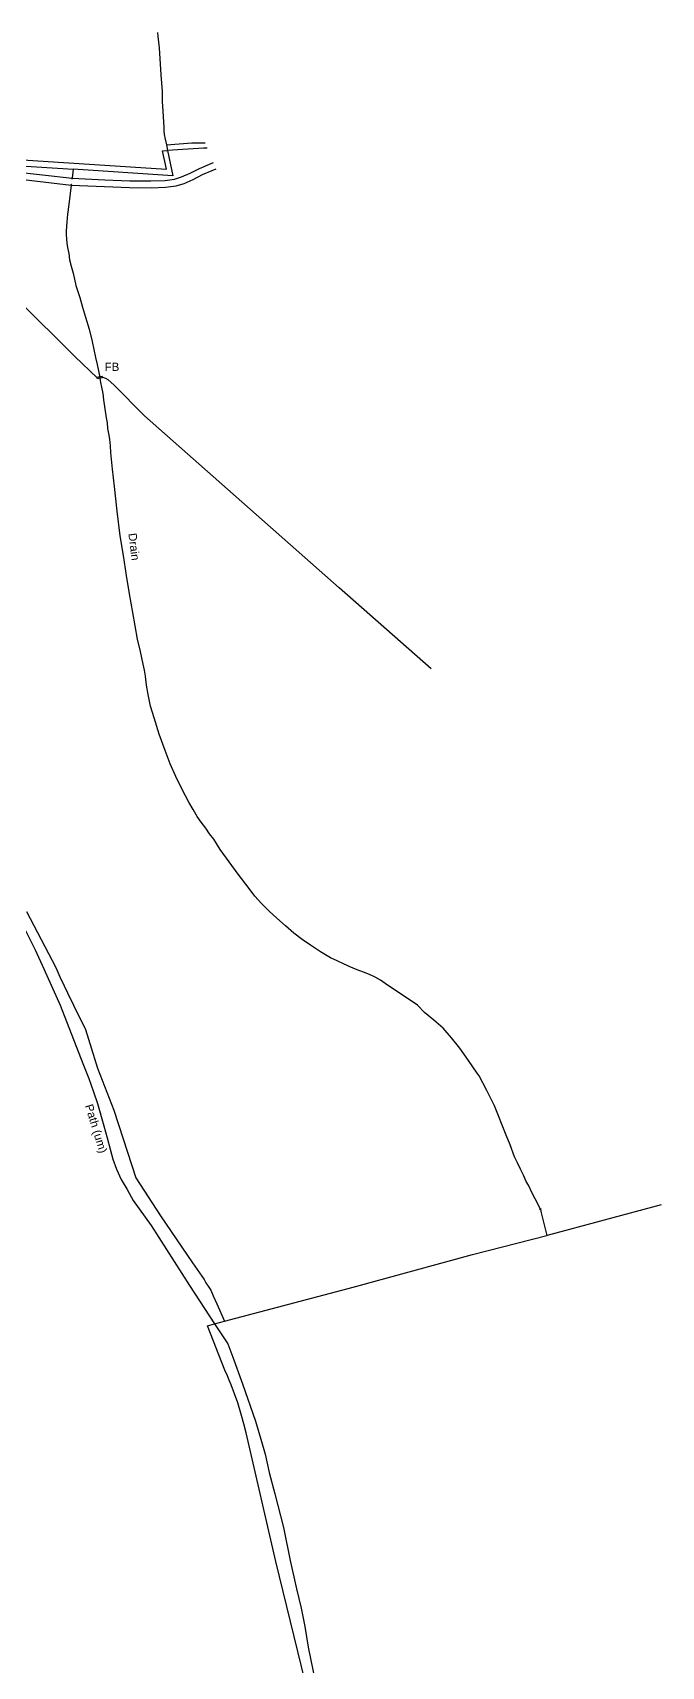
# Model space of a CAD drawing. Header units: millimetres. Extents: x 111502 to 977541, y 8702 to 1044108.
# Drawn here: x 976277 to 976506, y 477218 to 477813 of the extents above; entities that cross this region are included whole.
import ezdxf

# ---------------------------------------------------------------- set-up
doc = ezdxf.new("R2010")
doc.units = ezdxf.units.MM
doc.header["$LTSCALE"] = 0.25
doc.layers.add('X HVSS Site Background', color=8, linetype='Continuous')
doc.styles.add('OS Master Map$1$Standard', font='txt')

# ---------------------------------------------------------------- blocks, each defined once
blk = doc.blocks.new('OS Master Map$1$OSS17')
at = {"color": 8, "true_color": 0x707070, "const_width": 0.375, "flags": 128}
blk.add_lwpolyline([(0.188, 0), (0.181, 0.049), (0.162, 0.094), (0.133, 0.133), (0.094, 0.162), (0.049, 0.181), (0, 0.188), (-0.049, 0.181), (-0.094, 0.162), (-0.133, 0.133), (-0.162, 0.094), (-0.181, 0.049), (-0.188, 0), (-0.181, -0.049), (-0.162, -0.094), (-0.133, -0.133), (-0.094, -0.162), (-0.049, -0.181), (0, -0.188), (0.049, -0.181), (0.094, -0.162), (0.133, -0.133), (0.162, -0.094), (0.181, -0.049), (0.188, 0), (0.181, 0.049)], dxfattribs=at)
blk = doc.blocks.new('OS Master Map$1$OSS5')
at = {"color": 8, "true_color": 0x707070, "const_width": 0.174, "flags": 128}
blk.add_lwpolyline([(-0.5, 0), (0.5, 0)], dxfattribs=at)
blk = doc.blocks.new('OS MAP')
at = {"layer": 'X HVSS Site Background', "flags": 128}
for points in [[(490104.2, 242354.15), (490104.3, 242352.7), (490104.3, 242352.7), (490104.7, 242348.6), (490104.7, 242348.6), (490105.4, 242338.8), (490105.4, 242338.8), (490105.6, 242335.7), (490105.6, 242335.7), (490105.8, 242332.7), (490105.8, 242332.7), (490105.9, 242329.1), (490105.9, 242329.1), (490106.1, 242325.6), (490106.1, 242325.6), (490106.5, 242319.6), (490106.5, 242319.6), (490106.5, 242318.4), (490106.5, 242318.4), (490106.6, 242317.1), (490106.6, 242317.1), (490106.98, 242315.31), (490106.98, 242315.31), (490107.41, 242313.25)], [(490019.31, 242310.12), (490107.37, 242304.43), (490107.37, 242304.43), (490106.03, 242311.13), (490106.03, 242311.13), (490107.57, 242311.2), (490107.57, 242311.2), (490107.84, 242311.21)], [(490016.01, 242308.12), (490073.41, 242304.42)], [(490107.84, 242311.21), (490109.79, 242302.01), (490109.79, 242302.01), (490073.41, 242304.42)], [(490107.41, 242313.25), (490116.61, 242314.02), (490116.61, 242314.02), (490120.51, 242314.02), (490120.51, 242314.02), (490121.45, 242314)], [(490107.41, 242313.25), (490107.84, 242311.21)], [(490122.28, 242312.08), (490120.91, 242312.12), (490120.91, 242312.12), (490107.84, 242311.21)], [(490001.85, 242306.46), (490004.84, 242305.78), (490004.84, 242305.78), (490007.99, 242305.5), (490007.99, 242305.5), (490035.65, 242304.57), (490035.65, 242304.57), (490051.42, 242303.61), (490051.42, 242303.61), (490073.03, 242301.14)], [(490073.03, 242301.14), (490085.01, 242300.59), (490085.01, 242300.59), (490094.02, 242300.21), (490094.02, 242300.21), (490101.77, 242300.19), (490101.77, 242300.19), (490106.91, 242300.31), (490106.91, 242300.31), (490110.38, 242300.77), (490110.38, 242300.77), (490112.92, 242301.6), (490112.92, 242301.6), (490116.05, 242302.98), (490116.05, 242302.98), (490119.46, 242304.72), (490119.46, 242304.72), (490123.12, 242306.28), (490123.12, 242306.28), (490124.54, 242306.81)], [(490008.03, 242302.42), (490008.65, 242302.48), (490008.65, 242302.48), (490010.03, 242302.48), (490010.03, 242302.48), (490013.17, 242302.47), (490013.17, 242302.47), (490035.56, 242302.07), (490035.56, 242302.07), (490051.2, 242301.12), (490051.2, 242301.12), (490072.73, 242298.65)], [(490008.03, 242302.42), (490015.7, 242295.73), (490015.7, 242295.73), (490031.71, 242280.15), (490031.71, 242280.15), (490053.41, 242256.68), (490053.41, 242256.68), (490074.05, 242236.2), (490074.05, 242236.2), (490082.21, 242228.42)], [(490072.73, 242298.65), (490084.9, 242298.1), (490084.9, 242298.1), (490093.97, 242297.71), (490093.97, 242297.71), (490101.8, 242297.69), (490101.8, 242297.69), (490107.1, 242297.82), (490107.1, 242297.82), (490110.93, 242298.32), (490110.93, 242298.32), (490113.82, 242299.26), (490113.82, 242299.26), (490117.12, 242300.72), (490117.12, 242300.72), (490120.52, 242302.45), (490120.52, 242302.45), (490124.04, 242303.95), (490124.04, 242303.95), (490125.53, 242304.5)], [(490073.41, 242304.42), (490073.03, 242301.14)], [(490072.73, 242298.65), (490071.91, 242291.62), (490071.91, 242291.62), (490071.31, 242288.02), (490071.31, 242288.02), (490071.21, 242286.62), (490071.21, 242286.62), (490071.11, 242285.12), (490071.11, 242285.12), (490071.01, 242283.52), (490071.01, 242283.52), (490070.91, 242282.02), (490070.91, 242282.02), (490070.91, 242280.52), (490070.91, 242280.52), (490071.01, 242279.12), (490071.01, 242279.12), (490071.11, 242277.52), (490071.11, 242277.52), (490071.41, 242275.92), (490071.41, 242275.92), (490071.81, 242273.72), (490071.81, 242273.72), (490072.11, 242271.42), (490072.11, 242271.42), (490072.71, 242269.12), (490072.71, 242269.12), (490073.41, 242266.62), (490073.41, 242266.62), (490073.91, 242264.42), (490073.91, 242264.42), (490074.41, 242262.12), (490074.41, 242262.12), (490075.81, 242257.72), (490075.81, 242257.72), (490076.81, 242254.12), (490076.81, 242254.12), (490077.91, 242250.52), (490077.91, 242250.52), (490079.21, 242246.12), (490079.21, 242246.12), (490080.31, 242241.72), (490080.31, 242241.72), (490081.01, 242238.82), (490081.01, 242238.82), (490081.61, 242235.82), (490081.61, 242235.82), (490082.21, 242233.32), (490082.21, 242233.32), (490082.71, 242231.02), (490082.71, 242231.02), (490082.91, 242229.72), (490082.91, 242229.72), (490083.09, 242228.9)], [(490082.16, 242228.74), (490083.09, 242228.9)], [(490082.21, 242228.42), (490082.16, 242228.74)], [(490082.27, 242228.1), (490082.21, 242228.42)], [(490083.23, 242228.27), (490082.65, 242228.17), (490082.65, 242228.17), (490082.27, 242228.1)], [(490083.09, 242228.9), (490083.11, 242228.91), (490083.11, 242228.91), (490084, 242229.06)], [(490083.09, 242228.9), (490083.16, 242228.54), (490083.16, 242228.54), (490083.23, 242228.27)], [(490084.11, 242228.42), (490083.23, 242228.27)], [(490243.59, 241925.66), (490241.75, 241929.45), (490241.75, 241929.45), (490240.65, 241931.45), (490240.65, 241931.45), (490239.25, 241934.45), (490239.25, 241934.45), (490238.45, 241935.75), (490238.45, 241935.75), (490237.45, 241938.05), (490237.45, 241938.05), (490236.35, 241940.25), (490236.35, 241940.25), (490235.25, 241942.55), (490235.25, 241942.55), (490234.15, 241944.75), (490234.15, 241944.75), (490232.55, 241949.15), (490232.55, 241949.15), (490231.14, 241952.57), (490231.14, 241952.57), (490226.85, 241963.35), (490226.85, 241963.35), (490224.15, 241968.85), (490224.15, 241968.85), (490221.25, 241974.25), (490221.25, 241974.25), (490220.55, 241975.25), (490220.55, 241975.25), (490217.45, 241979.85), (490217.45, 241979.85), (490214.25, 241984.35), (490214.25, 241984.35), (490211.25, 241988.05), (490211.25, 241988.05), (490208.15, 241991.55), (490208.15, 241991.55), (490204.85, 241994.55), (490204.85, 241994.55), (490201.45, 241997.35), (490201.45, 241997.35), (490198.8, 242000), (490198.8, 242000), (490187.11, 242007.92), (490187.11, 242007.92), (490185.31, 242009.12), (490185.31, 242009.12), (490183.41, 242010.12), (490183.41, 242010.12), (490181.41, 242011.12), (490181.41, 242011.12), (490179.21, 242012.02), (490179.21, 242012.02), (490176.91, 242012.82), (490176.91, 242012.82), (490173.91, 242014.02), (490173.91, 242014.02), (490173.01, 242014.52), (490173.01, 242014.52), (490172.11, 242014.92), (490172.11, 242014.92), (490169.61, 242016.12), (490169.61, 242016.12), (490167.11, 242017.22), (490167.11, 242017.22), (490163.51, 242019.42), (490163.51, 242019.42), (490159.91, 242021.82), (490159.91, 242021.82), (490156.81, 242023.92), (490156.81, 242023.92), (490153.81, 242026.22), (490153.81, 242026.22), (490150.71, 242028.82), (490150.71, 242028.82), (490147.61, 242031.62), (490147.61, 242031.62), (490144.81, 242034.22), (490144.81, 242034.22), (490142.01, 242037.02), (490142.01, 242037.02), (490139.61, 242039.72), (490139.61, 242039.72), (490137.51, 242042.42), (490137.51, 242042.42), (490133.51, 242047.62), (490133.51, 242047.62), (490127.01, 242056.62), (490127.01, 242056.62), (490124.61, 242060.42), (490124.61, 242060.42), (490123.11, 242062.42), (490123.11, 242062.42), (490121.71, 242064.42), (490121.71, 242064.42), (490120.11, 242066.62), (490120.11, 242066.62), (490118.61, 242068.72), (490118.61, 242068.72), (490117.11, 242071.22), (490117.11, 242071.22), (490115.61, 242073.92), (490115.61, 242073.92), (490113.11, 242078.52), (490113.11, 242078.52), (490110.81, 242083.22), (490110.81, 242083.22), (490108.81, 242087.82), (490108.81, 242087.82), (490106.91, 242092.72), (490106.91, 242092.72), (490104.81, 242098.62), (490104.81, 242098.62), (490102.91, 242104.62), (490102.91, 242104.62), (490101.61, 242108.82), (490101.61, 242108.82), (490100.71, 242113.12), (490100.71, 242113.12), (490100.11, 242116.52), (490100.11, 242116.52), (490099.81, 242119.82), (490099.81, 242119.82), (490099.41, 242121.92), (490099.41, 242121.92), (490098.91, 242124.12), (490098.91, 242124.12), (490097.91, 242128.72), (490097.91, 242128.72), (490096.91, 242133.22), (490096.91, 242133.22), (490096.01, 242138.12), (490096.01, 242138.12), (490095.21, 242142.92), (490095.21, 242142.92), (490094.01, 242149.72), (490094.01, 242149.72), (490092.81, 242156.42), (490092.81, 242156.42), (490091.71, 242163.72), (490091.71, 242163.72), (490090.61, 242170.92), (490090.61, 242170.92), (490089.41, 242179.92), (490089.41, 242179.92), (490088.51, 242188.92), (490088.51, 242188.92), (490087.81, 242195.12), (490087.81, 242195.12), (490087.11, 242201.22), (490087.11, 242201.22), (490087.01, 242203.72), (490087.01, 242203.72), (490086.81, 242206.12), (490086.81, 242206.12), (490086.41, 242208.12), (490086.41, 242208.12), (490086.11, 242210.02), (490086.11, 242210.02), (490085.91, 242212.02), (490085.91, 242212.02), (490085.61, 242213.92), (490085.61, 242213.92), (490085.11, 242217.12), (490085.11, 242217.12), (490084.61, 242220.42), (490084.61, 242220.42), (490084.31, 242222.72), (490084.31, 242222.72), (490083.89, 242224.99), (490083.89, 242224.99), (490083.55, 242226.77), (490083.55, 242226.77), (490083.4, 242227.46), (490083.4, 242227.46), (490083.23, 242228.27)], [(490084.05, 242228.74), (490084, 242229.06)], [(490203.8, 242122.42), (490170.34, 242152), (490170.34, 242152), (490099.43, 242214.65), (490099.43, 242214.65), (490088.27, 242225.95), (490088.27, 242225.95), (490086.14, 242227.76), (490086.14, 242227.76), (490085.28, 242228.24), (490085.28, 242228.24), (490084.05, 242228.74)], [(490084.11, 242228.42), (490084.05, 242228.74)], [(490056.49, 242034.04), (490067.11, 242013.72), (490067.11, 242013.72), (490068.61, 242010.32), (490068.61, 242010.32), (490070.11, 242007.02), (490070.11, 242007.02), (490071.31, 242004.52), (490071.31, 242004.52), (490073.51, 242000), (490073.51, 242000), (490077.95, 241991.05), (490077.95, 241991.05), (490082.25, 241977.05), (490082.25, 241977.05), (490088.25, 241961.75), (490088.25, 241961.75), (490091.65, 241951.25), (490091.65, 241951.25), (490096.3, 241937.1), (490096.3, 241937.1), (490105.25, 241923.25), (490105.25, 241923.25), (490116.95, 241906.15), (490116.95, 241906.15), (490121.15, 241900.05), (490121.15, 241900.05), (490121.75, 241898.85), (490121.75, 241898.85), (490123.05, 241896.95), (490123.05, 241896.95), (490123.55, 241896.15), (490123.55, 241896.15), (490124.45, 241894.15), (490124.45, 241894.15), (490125.75, 241891.15), (490125.75, 241891.15), (490128.55, 241884.85)], [(490056.06, 242027.2), (490059.65, 242020.16), (490059.65, 242020.16), (490062.72, 242013.22), (490062.72, 242013.22), (490068.72, 242000), (490068.72, 242000), (490076.91, 241978.7), (490076.91, 241978.7), (490079.15, 241973.26), (490079.15, 241973.26), (490080.83, 241968.43), (490080.83, 241968.43), (490082.24, 241964.12), (490082.24, 241964.12), (490084.57, 241956.06), (490084.57, 241956.06), (490085.82, 241951.7), (490085.82, 241951.7), (490086.87, 241947.49), (490086.87, 241947.49), (490087.82, 241943.88), (490087.82, 241943.88), (490089.19, 241940.29), (490089.19, 241940.29), (490090.93, 241936.49), (490090.93, 241936.49), (490093.06, 241932.79), (490093.06, 241932.79), (490095.29, 241928.86), (490095.29, 241928.86), (490101.84, 241919.77), (490101.84, 241919.77), (490115.75, 241897.83), (490115.75, 241897.83), (490124.95, 241883.86)], [(490243.59, 241925.66), (490243.9, 241924.38), (490243.9, 241924.38), (490245.96, 241916.1)], [(490245.96, 241916.1), (490246.15, 241916.15), (490246.15, 241916.15), (490287.65, 241927.35)], [(490128.55, 241884.85), (490175.45, 241897.25), (490175.45, 241897.25), (490218.85, 241909.15), (490218.85, 241909.15), (490245.96, 241916.1)], [(490168.45, 241710.45), (490147.25, 241797.35), (490147.25, 241797.35), (490136.45, 241844.25), (490136.45, 241844.25), (490135.65, 241847.45), (490135.65, 241847.45), (490134.45, 241851.35), (490134.45, 241851.35), (490133.35, 241855.15), (490133.35, 241855.15), (490132.25, 241858.45), (490132.25, 241858.45), (490130.95, 241861.65), (490130.95, 241861.65), (490130.25, 241863.35), (490130.25, 241863.35), (490129.65, 241864.95), (490129.65, 241864.95), (490128.65, 241867.05), (490128.65, 241867.05), (490122.35, 241883.15), (490122.35, 241883.15), (490124.95, 241883.86)], [(490124.95, 241883.86), (490128.55, 241884.85)], [(490124.95, 241883.86), (490129.72, 241876.58), (490129.72, 241876.58), (490131.62, 241871.81), (490131.62, 241871.81), (490135.05, 241862.1), (490135.05, 241862.1), (490139.81, 241848.43), (490139.81, 241848.43), (490141.82, 241841.9), (490141.82, 241841.9), (490143.36, 241836.46), (490143.36, 241836.46), (490144.8, 241829.75), (490144.8, 241829.75), (490146.9, 241822.06), (490146.9, 241822.06), (490150.01, 241809.73), (490150.01, 241809.73), (490152.51, 241797.69), (490152.51, 241797.69), (490154.82, 241787.42), (490154.82, 241787.42), (490156.49, 241780.31), (490156.49, 241780.31), (490157.82, 241773.68), (490157.82, 241773.68), (490158.99, 241766.11), (490158.99, 241766.11), (490161.69, 241753.21)]]:
    blk.add_lwpolyline(points, dxfattribs=at)
at = {"layer": 'X HVSS Site Background'}
for p, rotation in [((490072.73, 242298.65), 87.40000000000002), ((490073.03, 242301.14), 87.40000000000002), ((490243.59, 241925.66), 205.7999999999999)]:
    blk.add_blockref('OS Master Map$1$OSS5', p, dxfattribs=dict(at, rotation=rotation))
for p in [(490073.03, 242301.14), (490072.73, 242298.65), (490243.59, 241925.66)]:
    blk.add_blockref('OS Master Map$1$OSS17', p, dxfattribs=at)
at = {"layer": 'X HVSS Site Background', "insert": (490084.88, 242230.96), "char_height": 3, "attachment_point": 7, "style": 'OS Master Map$1$Standard'}
blk.add_mtext('{\\farial|b0|i0|c0|p34;FB}', dxfattribs=at)
at = {"layer": 'X HVSS Site Background', "char_height": 3, "style": 'OS Master Map$1$Standard'}
for s, insert, attachment_point, rotation in [('{\\farial|b0|i0|c0|p34;Drain}', (490094.1, 242166.74), 8, 277), ('{\\farial|b0|i0|c0|p34;Path (um)}', (490083.26, 241955.47), 2, 287.2)]:
    blk.add_mtext(s, dxfattribs=dict(at, insert=insert, attachment_point=attachment_point, rotation=rotation))

msp = doc.modelspace()

# ---------------------------------------------------------------- block references
at = {"lineweight": 0}
msp.add_blockref('OS MAP', (486218.2, 235458.61), dxfattribs=at)

doc.saveas('drawing.dxf')
